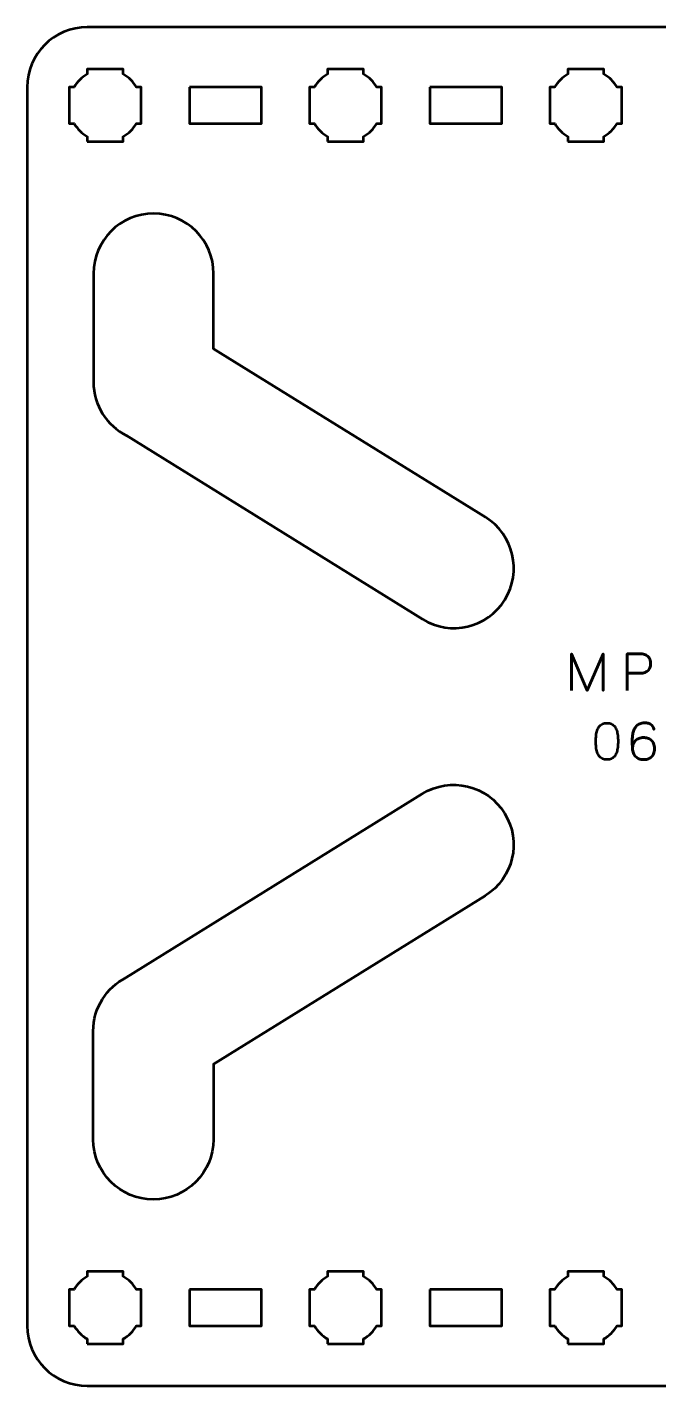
# Model space of a CAD drawing. Header units: centimetres. Extents: x -22.2 to 1.2, y -20.5 to -9.2.
# Drawn here: x -10.15 to -4.89, y -20.5 to -9.2 of the extents above; entities that cross this region are included whole.
import ezdxf

# ---------------------------------------------------------------- set-up
doc = ezdxf.new("R2010")
doc.units = ezdxf.units.CM
doc.header["$MEASUREMENT"] = 0
doc.layers.add('Layer 1', color=7, linetype='Continuous')

msp = doc.modelspace()

# ---------------------------------------------------------------- linework, layer by layer
at = {"layer": 'Layer 1', "lineweight": 53}
for points, knots in [([(-9.64992, -9.19998), (-9.64992, -9.19998), (0.65006, -9.19998), (0.65006, -9.19998), (0.65006, -9.19998), (0.92706, -9.19998), (1.15002, -9.42308), (1.15002, -9.70008), (1.15002, -9.70008), (1.15002, -9.70008), (1.15002, -20.00006), (1.15002, -20.00006), (1.15002, -20.00006), (1.15002, -20.27706), (0.92706, -20.50002), (0.65006, -20.50002), (0.65006, -20.50002), (0.65006, -20.50002), (-9.64992, -20.50002), (-9.64992, -20.50002), (-9.64992, -20.50002), (-9.92692, -20.50002), (-10.15002, -20.27706), (-10.15002, -20.00006), (-10.15002, -20.00006), (-10.15002, -20.00006), (-10.15002, -9.70008), (-10.15002, -9.70008), (-10.15002, -9.70008), (-10.15002, -9.42308), (-9.92692, -9.19998), (-9.64992, -9.19998)], [0, 0, 0, 0, 0.125, 0.125, 0.125, 0.125, 0.25, 0.25, 0.25, 0.25, 0.375, 0.375, 0.375, 0.375, 0.5, 0.5, 0.5, 0.5, 0.625, 0.625, 0.625, 0.625, 0.75, 0.75, 0.75, 0.75, 0.875, 0.875, 0.875, 0.875, 1, 1, 1, 1]), ([(-9.64997, -10.15008), (-9.64997, -10.15008), (-9.64997, -10.10989), (-9.64997, -10.10989), (-9.64997, -10.10989), (-9.69551, -10.08356), (-9.73347, -10.04561), (-9.75982, -10.00008), (-9.75982, -10.00008), (-9.75982, -10.00008), (-9.79997, -10.00008), (-9.79997, -10.00008), (-9.79997, -10.00008), (-9.79997, -10.00008), (-9.79997, -9.85261), (-9.79997, -9.85261), (-9.79997, -9.85261), (-9.79997, -9.85261), (-9.79999, -9.85001), (-9.79999, -9.85001), (-9.79999, -9.85001), (-9.79999, -9.85001), (-9.79997, -9.84742), (-9.79997, -9.84742), (-9.79997, -9.84742), (-9.79997, -9.84742), (-9.79997, -9.70008), (-9.79997, -9.70008), (-9.79997, -9.70008), (-9.79997, -9.70008), (-9.75987, -9.70008), (-9.75987, -9.70008), (-9.75987, -9.70008), (-9.73352, -9.65451), (-9.69554, -9.61651), (-9.64997, -9.59015), (-9.64997, -9.59015), (-9.64997, -9.59015), (-9.64997, -9.55008), (-9.64997, -9.55008), (-9.64997, -9.55008), (-9.64997, -9.55008), (-9.50541, -9.55008), (-9.50541, -9.55008), (-9.50541, -9.55008), (-9.50541, -9.55008), (-9.49999, -9.55001), (-9.49999, -9.55001), (-9.49999, -9.55001), (-9.49999, -9.55001), (-9.49457, -9.55008), (-9.49457, -9.55008), (-9.49457, -9.55008), (-9.49457, -9.55008), (-9.34997, -9.55008), (-9.34997, -9.55008), (-9.34997, -9.55008), (-9.34997, -9.55008), (-9.34997, -9.59015), (-9.34997, -9.59015), (-9.34997, -9.59015), (-9.3044, -9.6165), (-9.26643, -9.65451), (-9.24008, -9.70008), (-9.24008, -9.70008), (-9.24008, -9.70008), (-9.19997, -9.70008), (-9.19997, -9.70008), (-9.19997, -9.70008), (-9.19997, -9.70008), (-9.19997, -10.00008), (-9.19997, -10.00008), (-9.19997, -10.00008), (-9.19997, -10.00008), (-9.24014, -10.00008), (-9.24014, -10.00008), (-9.24014, -10.00008), (-9.26648, -10.04561), (-9.30444, -10.08356), (-9.34997, -10.10989), (-9.34997, -10.10989), (-9.34997, -10.10989), (-9.34997, -10.15008), (-9.34997, -10.15008), (-9.34997, -10.15008), (-9.34997, -10.15008), (-9.64997, -10.15008), (-9.64997, -10.15008)], [0, 0, 0, 0, 0.04545455, 0.04545455, 0.04545455, 0.04545455, 0.09090909, 0.09090909, 0.09090909, 0.09090909, 0.13636364, 0.13636364, 0.13636364, 0.13636364, 0.18181818, 0.18181818, 0.18181818, 0.18181818, 0.22727273, 0.22727273, 0.22727273, 0.22727273, 0.27272727, 0.27272727, 0.27272727, 0.27272727, 0.31818182, 0.31818182, 0.31818182, 0.31818182, 0.36363636, 0.36363636, 0.36363636, 0.36363636, 0.40909091, 0.40909091, 0.40909091, 0.40909091, 0.45454545, 0.45454545, 0.45454545, 0.45454545, 0.5, 0.5, 0.5, 0.5, 0.54545455, 0.54545455, 0.54545455, 0.54545455, 0.59090909, 0.59090909, 0.59090909, 0.59090909, 0.63636364, 0.63636364, 0.63636364, 0.63636364, 0.68181818, 0.68181818, 0.68181818, 0.68181818, 0.72727273, 0.72727273, 0.72727273, 0.72727273, 0.77272727, 0.77272727, 0.77272727, 0.77272727, 0.81818182, 0.81818182, 0.81818182, 0.81818182, 0.86363636, 0.86363636, 0.86363636, 0.86363636, 0.90909091, 0.90909091, 0.90909091, 0.90909091, 0.95454545, 0.95454545, 0.95454545, 0.95454545, 1, 1, 1, 1]), ([(-7.64997, -10.15008), (-7.64997, -10.15008), (-7.64997, -10.10989), (-7.64997, -10.10989), (-7.64997, -10.10989), (-7.69551, -10.08356), (-7.73347, -10.04561), (-7.75982, -10.00008), (-7.75982, -10.00008), (-7.75982, -10.00008), (-7.79997, -10.00008), (-7.79997, -10.00008), (-7.79997, -10.00008), (-7.79997, -10.00008), (-7.79997, -9.85261), (-7.79997, -9.85261), (-7.79997, -9.85261), (-7.79997, -9.85261), (-7.79999, -9.85001), (-7.79999, -9.85001), (-7.79999, -9.85001), (-7.79999, -9.85001), (-7.79997, -9.84742), (-7.79997, -9.84742), (-7.79997, -9.84742), (-7.79997, -9.84742), (-7.79997, -9.70008), (-7.79997, -9.70008), (-7.79997, -9.70008), (-7.79997, -9.70008), (-7.75987, -9.70008), (-7.75987, -9.70008), (-7.75987, -9.70008), (-7.73352, -9.65451), (-7.69554, -9.61651), (-7.64997, -9.59015), (-7.64997, -9.59015), (-7.64997, -9.59015), (-7.64997, -9.55008), (-7.64997, -9.55008), (-7.64997, -9.55008), (-7.64997, -9.55008), (-7.50541, -9.55008), (-7.50541, -9.55008), (-7.50541, -9.55008), (-7.50541, -9.55008), (-7.49999, -9.55001), (-7.49999, -9.55001), (-7.49999, -9.55001), (-7.49999, -9.55001), (-7.49457, -9.55008), (-7.49457, -9.55008), (-7.49457, -9.55008), (-7.49457, -9.55008), (-7.34997, -9.55008), (-7.34997, -9.55008), (-7.34997, -9.55008), (-7.34997, -9.55008), (-7.34997, -9.59015), (-7.34997, -9.59015), (-7.34997, -9.59015), (-7.3044, -9.6165), (-7.26643, -9.65451), (-7.24008, -9.70008), (-7.24008, -9.70008), (-7.24008, -9.70008), (-7.19997, -9.70008), (-7.19997, -9.70008), (-7.19997, -9.70008), (-7.19997, -9.70008), (-7.19997, -10.00008), (-7.19997, -10.00008), (-7.19997, -10.00008), (-7.19997, -10.00008), (-7.24014, -10.00008), (-7.24014, -10.00008), (-7.24014, -10.00008), (-7.26648, -10.04561), (-7.30444, -10.08356), (-7.34997, -10.10989), (-7.34997, -10.10989), (-7.34997, -10.10989), (-7.34997, -10.15008), (-7.34997, -10.15008), (-7.34997, -10.15008), (-7.34997, -10.15008), (-7.64997, -10.15008), (-7.64997, -10.15008)], [0, 0, 0, 0, 0.04545455, 0.04545455, 0.04545455, 0.04545455, 0.09090909, 0.09090909, 0.09090909, 0.09090909, 0.13636364, 0.13636364, 0.13636364, 0.13636364, 0.18181818, 0.18181818, 0.18181818, 0.18181818, 0.22727273, 0.22727273, 0.22727273, 0.22727273, 0.27272727, 0.27272727, 0.27272727, 0.27272727, 0.31818182, 0.31818182, 0.31818182, 0.31818182, 0.36363636, 0.36363636, 0.36363636, 0.36363636, 0.40909091, 0.40909091, 0.40909091, 0.40909091, 0.45454545, 0.45454545, 0.45454545, 0.45454545, 0.5, 0.5, 0.5, 0.5, 0.54545455, 0.54545455, 0.54545455, 0.54545455, 0.59090909, 0.59090909, 0.59090909, 0.59090909, 0.63636364, 0.63636364, 0.63636364, 0.63636364, 0.68181818, 0.68181818, 0.68181818, 0.68181818, 0.72727273, 0.72727273, 0.72727273, 0.72727273, 0.77272727, 0.77272727, 0.77272727, 0.77272727, 0.81818182, 0.81818182, 0.81818182, 0.81818182, 0.86363636, 0.86363636, 0.86363636, 0.86363636, 0.90909091, 0.90909091, 0.90909091, 0.90909091, 0.95454545, 0.95454545, 0.95454545, 0.95454545, 1, 1, 1, 1]), ([(-5.64997, -10.15008), (-5.64997, -10.15008), (-5.64997, -10.10989), (-5.64997, -10.10989), (-5.64997, -10.10989), (-5.69551, -10.08356), (-5.73347, -10.04561), (-5.75982, -10.00008), (-5.75982, -10.00008), (-5.75982, -10.00008), (-5.79997, -10.00008), (-5.79997, -10.00008), (-5.79997, -10.00008), (-5.79997, -10.00008), (-5.79997, -9.85261), (-5.79997, -9.85261), (-5.79997, -9.85261), (-5.79997, -9.85261), (-5.79999, -9.85001), (-5.79999, -9.85001), (-5.79999, -9.85001), (-5.79999, -9.85001), (-5.79997, -9.84742), (-5.79997, -9.84742), (-5.79997, -9.84742), (-5.79997, -9.84742), (-5.79997, -9.70008), (-5.79997, -9.70008), (-5.79997, -9.70008), (-5.79997, -9.70008), (-5.75987, -9.70008), (-5.75987, -9.70008), (-5.75987, -9.70008), (-5.73352, -9.65451), (-5.69554, -9.61651), (-5.64997, -9.59015), (-5.64997, -9.59015), (-5.64997, -9.59015), (-5.64997, -9.55008), (-5.64997, -9.55008), (-5.64997, -9.55008), (-5.64997, -9.55008), (-5.50541, -9.55008), (-5.50541, -9.55008), (-5.50541, -9.55008), (-5.50541, -9.55008), (-5.49999, -9.55001), (-5.49999, -9.55001), (-5.49999, -9.55001), (-5.49999, -9.55001), (-5.49457, -9.55008), (-5.49457, -9.55008), (-5.49457, -9.55008), (-5.49457, -9.55008), (-5.34997, -9.55008), (-5.34997, -9.55008), (-5.34997, -9.55008), (-5.34997, -9.55008), (-5.34997, -9.59015), (-5.34997, -9.59015), (-5.34997, -9.59015), (-5.3044, -9.6165), (-5.26643, -9.65451), (-5.24008, -9.70008), (-5.24008, -9.70008), (-5.24008, -9.70008), (-5.19997, -9.70008), (-5.19997, -9.70008), (-5.19997, -9.70008), (-5.19997, -9.70008), (-5.19997, -10.00008), (-5.19997, -10.00008), (-5.19997, -10.00008), (-5.19997, -10.00008), (-5.24014, -10.00008), (-5.24014, -10.00008), (-5.24014, -10.00008), (-5.26648, -10.04561), (-5.30444, -10.08356), (-5.34997, -10.10989), (-5.34997, -10.10989), (-5.34997, -10.10989), (-5.34997, -10.15008), (-5.34997, -10.15008), (-5.34997, -10.15008), (-5.34997, -10.15008), (-5.64997, -10.15008), (-5.64997, -10.15008)], [0, 0, 0, 0, 0.04545455, 0.04545455, 0.04545455, 0.04545455, 0.09090909, 0.09090909, 0.09090909, 0.09090909, 0.13636364, 0.13636364, 0.13636364, 0.13636364, 0.18181818, 0.18181818, 0.18181818, 0.18181818, 0.22727273, 0.22727273, 0.22727273, 0.22727273, 0.27272727, 0.27272727, 0.27272727, 0.27272727, 0.31818182, 0.31818182, 0.31818182, 0.31818182, 0.36363636, 0.36363636, 0.36363636, 0.36363636, 0.40909091, 0.40909091, 0.40909091, 0.40909091, 0.45454545, 0.45454545, 0.45454545, 0.45454545, 0.5, 0.5, 0.5, 0.5, 0.54545455, 0.54545455, 0.54545455, 0.54545455, 0.59090909, 0.59090909, 0.59090909, 0.59090909, 0.63636364, 0.63636364, 0.63636364, 0.63636364, 0.68181818, 0.68181818, 0.68181818, 0.68181818, 0.72727273, 0.72727273, 0.72727273, 0.72727273, 0.77272727, 0.77272727, 0.77272727, 0.77272727, 0.81818182, 0.81818182, 0.81818182, 0.81818182, 0.86363636, 0.86363636, 0.86363636, 0.86363636, 0.90909091, 0.90909091, 0.90909091, 0.90909091, 0.95454545, 0.95454545, 0.95454545, 0.95454545, 1, 1, 1, 1]), ([(-8.79997, -9.70008), (-8.79997, -9.70008), (-8.19997, -9.70008), (-8.19997, -9.70008), (-8.19997, -9.70008), (-8.19997, -9.70008), (-8.19997, -10.00008), (-8.19997, -10.00008), (-8.19997, -10.00008), (-8.19997, -10.00008), (-8.79997, -10.00008), (-8.79997, -10.00008), (-8.79997, -10.00008), (-8.79997, -10.00008), (-8.79997, -9.70008), (-8.79997, -9.70008)], [0, 0, 0, 0, 0.25, 0.25, 0.25, 0.25, 0.5, 0.5, 0.5, 0.5, 0.75, 0.75, 0.75, 0.75, 1, 1, 1, 1]), ([(-6.80001, -9.70008), (-6.80001, -9.70008), (-6.2, -9.70008), (-6.2, -9.70008), (-6.2, -9.70008), (-6.2, -9.70008), (-6.2, -10.00008), (-6.2, -10.00008), (-6.2, -10.00008), (-6.2, -10.00008), (-6.80001, -10.00008), (-6.80001, -10.00008), (-6.80001, -10.00008), (-6.80001, -10.00008), (-6.80001, -9.70008), (-6.80001, -9.70008)], [0, 0, 0, 0, 0.25, 0.25, 0.25, 0.25, 0.5, 0.5, 0.5, 0.5, 0.75, 0.75, 0.75, 0.75, 1, 1, 1, 1]), ([(-6.33646, -13.27617), (-6.10239, -13.42071), (-6.02981, -13.72765), (-6.17435, -13.96172), (-6.17435, -13.96172), (-6.31889, -14.19579), (-6.62583, -14.26837), (-6.8599, -14.12383), (-6.8599, -14.12383), (-6.8599, -14.12383), (-9.32328, -12.59653), (-9.32328, -12.59653), (-9.32328, -12.59653), (-9.48633, -12.51415), (-9.59818, -12.34512), (-9.59818, -12.15), (-9.59818, -12.15), (-9.59818, -12.15), (-9.59818, -11.25), (-9.59818, -11.25), (-9.59818, -11.25), (-9.59818, -10.97391), (-9.37427, -10.75), (-9.09818, -10.75), (-9.09818, -10.75), (-8.82209, -10.75), (-8.59818, -10.97391), (-8.59818, -11.25), (-8.59818, -11.25), (-8.59818, -11.25), (-8.59818, -11.8739), (-8.59818, -11.8739), (-8.59818, -11.8739), (-8.59818, -11.8739), (-6.33646, -13.27617), (-6.33646, -13.27617)], [0, 0, 0, 0, 0.11111111, 0.11111111, 0.11111111, 0.11111111, 0.22222222, 0.22222222, 0.22222222, 0.22222222, 0.33333333, 0.33333333, 0.33333333, 0.33333333, 0.44444444, 0.44444444, 0.44444444, 0.44444444, 0.55555556, 0.55555556, 0.55555556, 0.55555556, 0.66666667, 0.66666667, 0.66666667, 0.66666667, 0.77777778, 0.77777778, 0.77777778, 0.77777778, 0.88888889, 0.88888889, 0.88888889, 0.88888889, 1, 1, 1, 1]), ([(-6.33828, -16.42383), (-6.10421, -16.27929), (-6.03163, -15.97235), (-6.17617, -15.73828), (-6.17617, -15.73828), (-6.32071, -15.50421), (-6.62765, -15.43163), (-6.86172, -15.57617), (-6.86172, -15.57617), (-6.86172, -15.57617), (-9.3251, -17.10347), (-9.3251, -17.10347), (-9.3251, -17.10347), (-9.48815, -17.18585), (-9.6, -17.35488), (-9.6, -17.55), (-9.6, -17.55), (-9.6, -17.55), (-9.6, -18.45), (-9.6, -18.45), (-9.6, -18.45), (-9.6, -18.72609), (-9.37609, -18.95), (-9.1, -18.95), (-9.1, -18.95), (-8.82391, -18.95), (-8.6, -18.72609), (-8.6, -18.45), (-8.6, -18.45), (-8.6, -18.45), (-8.6, -17.8261), (-8.6, -17.8261), (-8.6, -17.8261), (-8.6, -17.8261), (-6.33828, -16.42383), (-6.33828, -16.42383)], [0, 0, 0, 0, 0.11111111, 0.11111111, 0.11111111, 0.11111111, 0.22222222, 0.22222222, 0.22222222, 0.22222222, 0.33333333, 0.33333333, 0.33333333, 0.33333333, 0.44444444, 0.44444444, 0.44444444, 0.44444444, 0.55555556, 0.55555556, 0.55555556, 0.55555556, 0.66666667, 0.66666667, 0.66666667, 0.66666667, 0.77777778, 0.77777778, 0.77777778, 0.77777778, 0.88888889, 0.88888889, 0.88888889, 0.88888889, 1, 1, 1, 1]), ([(-9.64997, -20.15008), (-9.64997, -20.15008), (-9.64997, -20.10989), (-9.64997, -20.10989), (-9.64997, -20.10989), (-9.69551, -20.08356), (-9.73347, -20.04561), (-9.75982, -20.00008), (-9.75982, -20.00008), (-9.75982, -20.00008), (-9.79997, -20.00008), (-9.79997, -20.00008), (-9.79997, -20.00008), (-9.79997, -20.00008), (-9.79997, -19.85261), (-9.79997, -19.85261), (-9.79997, -19.85261), (-9.79997, -19.85261), (-9.79999, -19.85001), (-9.79999, -19.85001), (-9.79999, -19.85001), (-9.79999, -19.85001), (-9.79997, -19.84742), (-9.79997, -19.84742), (-9.79997, -19.84742), (-9.79997, -19.84742), (-9.79997, -19.70008), (-9.79997, -19.70008), (-9.79997, -19.70008), (-9.79997, -19.70008), (-9.75987, -19.70008), (-9.75987, -19.70008), (-9.75987, -19.70008), (-9.73352, -19.65451), (-9.69554, -19.61651), (-9.64997, -19.59015), (-9.64997, -19.59015), (-9.64997, -19.59015), (-9.64997, -19.55008), (-9.64997, -19.55008), (-9.64997, -19.55008), (-9.64997, -19.55008), (-9.50541, -19.55008), (-9.50541, -19.55008), (-9.50541, -19.55008), (-9.50541, -19.55008), (-9.49999, -19.55001), (-9.49999, -19.55001), (-9.49999, -19.55001), (-9.49999, -19.55001), (-9.49457, -19.55008), (-9.49457, -19.55008), (-9.49457, -19.55008), (-9.49457, -19.55008), (-9.34997, -19.55008), (-9.34997, -19.55008), (-9.34997, -19.55008), (-9.34997, -19.55008), (-9.34997, -19.59015), (-9.34997, -19.59015), (-9.34997, -19.59015), (-9.3044, -19.6165), (-9.26643, -19.65451), (-9.24008, -19.70008), (-9.24008, -19.70008), (-9.24008, -19.70008), (-9.19997, -19.70008), (-9.19997, -19.70008), (-9.19997, -19.70008), (-9.19997, -19.70008), (-9.19997, -20.00008), (-9.19997, -20.00008), (-9.19997, -20.00008), (-9.19997, -20.00008), (-9.24014, -20.00008), (-9.24014, -20.00008), (-9.24014, -20.00008), (-9.26648, -20.04561), (-9.30444, -20.08356), (-9.34997, -20.10989), (-9.34997, -20.10989), (-9.34997, -20.10989), (-9.34997, -20.15008), (-9.34997, -20.15008), (-9.34997, -20.15008), (-9.34997, -20.15008), (-9.64997, -20.15008), (-9.64997, -20.15008)], [0, 0, 0, 0, 0.04545455, 0.04545455, 0.04545455, 0.04545455, 0.09090909, 0.09090909, 0.09090909, 0.09090909, 0.13636364, 0.13636364, 0.13636364, 0.13636364, 0.18181818, 0.18181818, 0.18181818, 0.18181818, 0.22727273, 0.22727273, 0.22727273, 0.22727273, 0.27272727, 0.27272727, 0.27272727, 0.27272727, 0.31818182, 0.31818182, 0.31818182, 0.31818182, 0.36363636, 0.36363636, 0.36363636, 0.36363636, 0.40909091, 0.40909091, 0.40909091, 0.40909091, 0.45454545, 0.45454545, 0.45454545, 0.45454545, 0.5, 0.5, 0.5, 0.5, 0.54545455, 0.54545455, 0.54545455, 0.54545455, 0.59090909, 0.59090909, 0.59090909, 0.59090909, 0.63636364, 0.63636364, 0.63636364, 0.63636364, 0.68181818, 0.68181818, 0.68181818, 0.68181818, 0.72727273, 0.72727273, 0.72727273, 0.72727273, 0.77272727, 0.77272727, 0.77272727, 0.77272727, 0.81818182, 0.81818182, 0.81818182, 0.81818182, 0.86363636, 0.86363636, 0.86363636, 0.86363636, 0.90909091, 0.90909091, 0.90909091, 0.90909091, 0.95454545, 0.95454545, 0.95454545, 0.95454545, 1, 1, 1, 1]), ([(-7.64997, -20.15008), (-7.64997, -20.15008), (-7.64997, -20.10989), (-7.64997, -20.10989), (-7.64997, -20.10989), (-7.69551, -20.08356), (-7.73347, -20.04561), (-7.75982, -20.00008), (-7.75982, -20.00008), (-7.75982, -20.00008), (-7.79997, -20.00008), (-7.79997, -20.00008), (-7.79997, -20.00008), (-7.79997, -20.00008), (-7.79997, -19.85261), (-7.79997, -19.85261), (-7.79997, -19.85261), (-7.79997, -19.85261), (-7.79999, -19.85001), (-7.79999, -19.85001), (-7.79999, -19.85001), (-7.79999, -19.85001), (-7.79997, -19.84742), (-7.79997, -19.84742), (-7.79997, -19.84742), (-7.79997, -19.84742), (-7.79997, -19.70008), (-7.79997, -19.70008), (-7.79997, -19.70008), (-7.79997, -19.70008), (-7.75987, -19.70008), (-7.75987, -19.70008), (-7.75987, -19.70008), (-7.73352, -19.65451), (-7.69554, -19.61651), (-7.64997, -19.59015), (-7.64997, -19.59015), (-7.64997, -19.59015), (-7.64997, -19.55008), (-7.64997, -19.55008), (-7.64997, -19.55008), (-7.64997, -19.55008), (-7.50541, -19.55008), (-7.50541, -19.55008), (-7.50541, -19.55008), (-7.50541, -19.55008), (-7.49999, -19.55001), (-7.49999, -19.55001), (-7.49999, -19.55001), (-7.49999, -19.55001), (-7.49457, -19.55008), (-7.49457, -19.55008), (-7.49457, -19.55008), (-7.49457, -19.55008), (-7.34997, -19.55008), (-7.34997, -19.55008), (-7.34997, -19.55008), (-7.34997, -19.55008), (-7.34997, -19.59015), (-7.34997, -19.59015), (-7.34997, -19.59015), (-7.3044, -19.6165), (-7.26643, -19.65451), (-7.24008, -19.70008), (-7.24008, -19.70008), (-7.24008, -19.70008), (-7.19997, -19.70008), (-7.19997, -19.70008), (-7.19997, -19.70008), (-7.19997, -19.70008), (-7.19997, -20.00008), (-7.19997, -20.00008), (-7.19997, -20.00008), (-7.19997, -20.00008), (-7.24014, -20.00008), (-7.24014, -20.00008), (-7.24014, -20.00008), (-7.26648, -20.04561), (-7.30444, -20.08356), (-7.34997, -20.10989), (-7.34997, -20.10989), (-7.34997, -20.10989), (-7.34997, -20.15008), (-7.34997, -20.15008), (-7.34997, -20.15008), (-7.34997, -20.15008), (-7.64997, -20.15008), (-7.64997, -20.15008)], [0, 0, 0, 0, 0.04545455, 0.04545455, 0.04545455, 0.04545455, 0.09090909, 0.09090909, 0.09090909, 0.09090909, 0.13636364, 0.13636364, 0.13636364, 0.13636364, 0.18181818, 0.18181818, 0.18181818, 0.18181818, 0.22727273, 0.22727273, 0.22727273, 0.22727273, 0.27272727, 0.27272727, 0.27272727, 0.27272727, 0.31818182, 0.31818182, 0.31818182, 0.31818182, 0.36363636, 0.36363636, 0.36363636, 0.36363636, 0.40909091, 0.40909091, 0.40909091, 0.40909091, 0.45454545, 0.45454545, 0.45454545, 0.45454545, 0.5, 0.5, 0.5, 0.5, 0.54545455, 0.54545455, 0.54545455, 0.54545455, 0.59090909, 0.59090909, 0.59090909, 0.59090909, 0.63636364, 0.63636364, 0.63636364, 0.63636364, 0.68181818, 0.68181818, 0.68181818, 0.68181818, 0.72727273, 0.72727273, 0.72727273, 0.72727273, 0.77272727, 0.77272727, 0.77272727, 0.77272727, 0.81818182, 0.81818182, 0.81818182, 0.81818182, 0.86363636, 0.86363636, 0.86363636, 0.86363636, 0.90909091, 0.90909091, 0.90909091, 0.90909091, 0.95454545, 0.95454545, 0.95454545, 0.95454545, 1, 1, 1, 1]), ([(-5.64997, -20.15008), (-5.64997, -20.15008), (-5.64997, -20.10989), (-5.64997, -20.10989), (-5.64997, -20.10989), (-5.69551, -20.08356), (-5.73347, -20.04561), (-5.75982, -20.00008), (-5.75982, -20.00008), (-5.75982, -20.00008), (-5.79997, -20.00008), (-5.79997, -20.00008), (-5.79997, -20.00008), (-5.79997, -20.00008), (-5.79997, -19.85261), (-5.79997, -19.85261), (-5.79997, -19.85261), (-5.79997, -19.85261), (-5.79999, -19.85001), (-5.79999, -19.85001), (-5.79999, -19.85001), (-5.79999, -19.85001), (-5.79997, -19.84742), (-5.79997, -19.84742), (-5.79997, -19.84742), (-5.79997, -19.84742), (-5.79997, -19.70008), (-5.79997, -19.70008), (-5.79997, -19.70008), (-5.79997, -19.70008), (-5.75987, -19.70008), (-5.75987, -19.70008), (-5.75987, -19.70008), (-5.73352, -19.65451), (-5.69554, -19.61651), (-5.64997, -19.59015), (-5.64997, -19.59015), (-5.64997, -19.59015), (-5.64997, -19.55008), (-5.64997, -19.55008), (-5.64997, -19.55008), (-5.64997, -19.55008), (-5.50541, -19.55008), (-5.50541, -19.55008), (-5.50541, -19.55008), (-5.50541, -19.55008), (-5.49999, -19.55001), (-5.49999, -19.55001), (-5.49999, -19.55001), (-5.49999, -19.55001), (-5.49457, -19.55008), (-5.49457, -19.55008), (-5.49457, -19.55008), (-5.49457, -19.55008), (-5.34997, -19.55008), (-5.34997, -19.55008), (-5.34997, -19.55008), (-5.34997, -19.55008), (-5.34997, -19.59015), (-5.34997, -19.59015), (-5.34997, -19.59015), (-5.3044, -19.6165), (-5.26643, -19.65451), (-5.24008, -19.70008), (-5.24008, -19.70008), (-5.24008, -19.70008), (-5.19997, -19.70008), (-5.19997, -19.70008), (-5.19997, -19.70008), (-5.19997, -19.70008), (-5.19997, -20.00008), (-5.19997, -20.00008), (-5.19997, -20.00008), (-5.19997, -20.00008), (-5.24014, -20.00008), (-5.24014, -20.00008), (-5.24014, -20.00008), (-5.26648, -20.04561), (-5.30444, -20.08356), (-5.34997, -20.10989), (-5.34997, -20.10989), (-5.34997, -20.10989), (-5.34997, -20.15008), (-5.34997, -20.15008), (-5.34997, -20.15008), (-5.34997, -20.15008), (-5.64997, -20.15008), (-5.64997, -20.15008)], [0, 0, 0, 0, 0.04545455, 0.04545455, 0.04545455, 0.04545455, 0.09090909, 0.09090909, 0.09090909, 0.09090909, 0.13636364, 0.13636364, 0.13636364, 0.13636364, 0.18181818, 0.18181818, 0.18181818, 0.18181818, 0.22727273, 0.22727273, 0.22727273, 0.22727273, 0.27272727, 0.27272727, 0.27272727, 0.27272727, 0.31818182, 0.31818182, 0.31818182, 0.31818182, 0.36363636, 0.36363636, 0.36363636, 0.36363636, 0.40909091, 0.40909091, 0.40909091, 0.40909091, 0.45454545, 0.45454545, 0.45454545, 0.45454545, 0.5, 0.5, 0.5, 0.5, 0.54545455, 0.54545455, 0.54545455, 0.54545455, 0.59090909, 0.59090909, 0.59090909, 0.59090909, 0.63636364, 0.63636364, 0.63636364, 0.63636364, 0.68181818, 0.68181818, 0.68181818, 0.68181818, 0.72727273, 0.72727273, 0.72727273, 0.72727273, 0.77272727, 0.77272727, 0.77272727, 0.77272727, 0.81818182, 0.81818182, 0.81818182, 0.81818182, 0.86363636, 0.86363636, 0.86363636, 0.86363636, 0.90909091, 0.90909091, 0.90909091, 0.90909091, 0.95454545, 0.95454545, 0.95454545, 0.95454545, 1, 1, 1, 1]), ([(-8.79997, -19.70009), (-8.79997, -19.70009), (-8.19997, -19.70009), (-8.19997, -19.70009), (-8.19997, -19.70009), (-8.19997, -19.70009), (-8.19997, -20.0001), (-8.19997, -20.0001), (-8.19997, -20.0001), (-8.19997, -20.0001), (-8.79997, -20.0001), (-8.79997, -20.0001), (-8.79997, -20.0001), (-8.79997, -20.0001), (-8.79997, -19.70009), (-8.79997, -19.70009)], [0, 0, 0, 0, 0.25, 0.25, 0.25, 0.25, 0.5, 0.5, 0.5, 0.5, 0.75, 0.75, 0.75, 0.75, 1, 1, 1, 1]), ([(-6.80001, -19.70009), (-6.80001, -19.70009), (-6.2, -19.70009), (-6.2, -19.70009), (-6.2, -19.70009), (-6.2, -19.70009), (-6.2, -20.0001), (-6.2, -20.0001), (-6.2, -20.0001), (-6.2, -20.0001), (-6.80001, -20.0001), (-6.80001, -20.0001), (-6.80001, -20.0001), (-6.80001, -20.0001), (-6.80001, -19.70009), (-6.80001, -19.70009)], [0, 0, 0, 0, 0.25, 0.25, 0.25, 0.25, 0.5, 0.5, 0.5, 0.5, 0.75, 0.75, 0.75, 0.75, 1, 1, 1, 1])]:
    msp.add_open_spline(points, degree=3, knots=knots, dxfattribs=at)
at = {"layer": 'Layer 1', "color": 5, "lineweight": 53}
for points, knots in [([(-5.6195, -14.71686), (-5.6195, -14.71686), (-5.6195, -14.41164), (-5.6195, -14.41164), (-5.6195, -14.41164), (-5.6195, -14.41164), (-5.48827, -14.71686), (-5.48827, -14.71686), (-5.48827, -14.71686), (-5.48827, -14.71686), (-5.35661, -14.41164), (-5.35661, -14.41164), (-5.35661, -14.41164), (-5.35661, -14.41164), (-5.35661, -14.71686), (-5.35661, -14.71686), (-5.35661, -14.71686), (-5.35661, -14.71686), (-5.35661, -14.41164), (-5.35661, -14.41164), (-5.35661, -14.41164), (-5.35661, -14.41164), (-5.48827, -14.71686), (-5.48827, -14.71686), (-5.48827, -14.71686), (-5.48827, -14.71686), (-5.6195, -14.41164), (-5.6195, -14.41164), (-5.6195, -14.41164), (-5.6195, -14.41164), (-5.6195, -14.71686), (-5.6195, -14.71686)], [0, 0, 0, 0, 0.125, 0.125, 0.125, 0.125, 0.25, 0.25, 0.25, 0.25, 0.375, 0.375, 0.375, 0.375, 0.5, 0.5, 0.5, 0.5, 0.625, 0.625, 0.625, 0.625, 0.75, 0.75, 0.75, 0.75, 0.875, 0.875, 0.875, 0.875, 1, 1, 1, 1]), ([(-5.1568, -14.71686), (-5.1568, -14.71686), (-5.1568, -14.41164), (-5.1568, -14.41164), (-5.1568, -14.41164), (-5.1568, -14.41164), (-5.05943, -14.41164), (-5.05943, -14.41164), (-5.05943, -14.41164), (-5.03996, -14.41171), (-5.02395, -14.4139), (-5.01132, -14.41813), (-5.01132, -14.41813), (-4.99876, -14.42229), (-4.98888, -14.42808), (-4.98175, -14.43542), (-4.98175, -14.43542), (-4.97463, -14.44268), (-4.96955, -14.45101), (-4.96644, -14.46039), (-4.96644, -14.46039), (-4.96341, -14.46978), (-4.96165, -14.47958), (-4.96122, -14.48996), (-4.96122, -14.48996), (-4.96073, -14.50033), (-4.96193, -14.51049), (-4.96475, -14.52036), (-4.96475, -14.52036), (-4.96764, -14.53024), (-4.97251, -14.5392), (-4.9795, -14.54725), (-4.9795, -14.54725), (-4.98641, -14.55529), (-4.99579, -14.56171), (-5.00758, -14.56644), (-5.00758, -14.56644), (-5.01936, -14.57123), (-5.03396, -14.57363), (-5.05139, -14.57377), (-5.05139, -14.57377), (-5.05139, -14.57377), (-5.1568, -14.57377), (-5.1568, -14.57377), (-5.1568, -14.57377), (-5.1568, -14.57377), (-5.05139, -14.57377), (-5.05139, -14.57377), (-5.05139, -14.57377), (-5.03432, -14.57363), (-5.01985, -14.57123), (-5.00814, -14.56644), (-5.00814, -14.56644), (-4.99636, -14.56171), (-4.98697, -14.55529), (-4.97992, -14.54725), (-4.97992, -14.54725), (-4.97293, -14.5392), (-4.96792, -14.53024), (-4.96496, -14.52036), (-4.96496, -14.52036), (-4.962, -14.51049), (-4.96073, -14.50033), (-4.96122, -14.48996), (-4.96122, -14.48996), (-4.96165, -14.47958), (-4.96341, -14.46978), (-4.96658, -14.46039), (-4.96658, -14.46039), (-4.96969, -14.45101), (-4.97491, -14.44268), (-4.98204, -14.43542), (-4.98204, -14.43542), (-4.98923, -14.42808), (-4.99911, -14.42229), (-5.01167, -14.41813), (-5.01167, -14.41813), (-5.0243, -14.4139), (-5.04017, -14.41171), (-5.05943, -14.41164), (-5.05943, -14.41164), (-5.05943, -14.41164), (-5.1568, -14.41164), (-5.1568, -14.41164), (-5.1568, -14.41164), (-5.1568, -14.41164), (-5.1568, -14.71686), (-5.1568, -14.71686)], [0, 0, 0, 0, 0.04545455, 0.04545455, 0.04545455, 0.04545455, 0.09090909, 0.09090909, 0.09090909, 0.09090909, 0.13636364, 0.13636364, 0.13636364, 0.13636364, 0.18181818, 0.18181818, 0.18181818, 0.18181818, 0.22727273, 0.22727273, 0.22727273, 0.22727273, 0.27272727, 0.27272727, 0.27272727, 0.27272727, 0.31818182, 0.31818182, 0.31818182, 0.31818182, 0.36363636, 0.36363636, 0.36363636, 0.36363636, 0.40909091, 0.40909091, 0.40909091, 0.40909091, 0.45454545, 0.45454545, 0.45454545, 0.45454545, 0.5, 0.5, 0.5, 0.5, 0.54545455, 0.54545455, 0.54545455, 0.54545455, 0.59090909, 0.59090909, 0.59090909, 0.59090909, 0.63636364, 0.63636364, 0.63636364, 0.63636364, 0.68181818, 0.68181818, 0.68181818, 0.68181818, 0.72727273, 0.72727273, 0.72727273, 0.72727273, 0.77272727, 0.77272727, 0.77272727, 0.77272727, 0.81818182, 0.81818182, 0.81818182, 0.81818182, 0.86363636, 0.86363636, 0.86363636, 0.86363636, 0.90909091, 0.90909091, 0.90909091, 0.90909091, 0.95454545, 0.95454545, 0.95454545, 0.95454545, 1, 1, 1, 1]), ([(-5.32485, -15.29217), (-5.31004, -15.2921), (-5.29727, -15.28949), (-5.28661, -15.28441), (-5.28661, -15.28441), (-5.27603, -15.27933), (-5.26721, -15.27206), (-5.26016, -15.26282), (-5.26016, -15.26282), (-5.25317, -15.25351), (-5.24767, -15.2425), (-5.24358, -15.2298), (-5.24358, -15.2298), (-5.23955, -15.2171), (-5.23666, -15.2032), (-5.23504, -15.18796), (-5.23504, -15.18796), (-5.23334, -15.17272), (-5.2325, -15.1567), (-5.23257, -15.13977), (-5.23257, -15.13977), (-5.2325, -15.12291), (-5.23334, -15.10689), (-5.23504, -15.09172), (-5.23504, -15.09172), (-5.23666, -15.07655), (-5.23955, -15.06258), (-5.24358, -15.04988), (-5.24358, -15.04988), (-5.24767, -15.03725), (-5.25317, -15.02625), (-5.26016, -15.01686), (-5.26016, -15.01686), (-5.26721, -15.00755), (-5.27603, -15.00028), (-5.28661, -14.9952), (-5.28661, -14.9952), (-5.29727, -14.99005), (-5.31004, -14.98744), (-5.32485, -14.98737), (-5.32485, -14.98737), (-5.33967, -14.98744), (-5.35244, -14.99005), (-5.3631, -14.9952), (-5.3631, -14.9952), (-5.37368, -15.00028), (-5.3825, -15.00755), (-5.38955, -15.01686), (-5.38955, -15.01686), (-5.39654, -15.02625), (-5.40204, -15.03725), (-5.40613, -15.04988), (-5.40613, -15.04988), (-5.41016, -15.06258), (-5.41305, -15.07655), (-5.41467, -15.09172), (-5.41467, -15.09172), (-5.41636, -15.10689), (-5.41721, -15.12291), (-5.41714, -15.13977), (-5.41714, -15.13977), (-5.41721, -15.1567), (-5.41636, -15.17272), (-5.41467, -15.18796), (-5.41467, -15.18796), (-5.41305, -15.2032), (-5.41016, -15.2171), (-5.40613, -15.2298), (-5.40613, -15.2298), (-5.40204, -15.2425), (-5.39654, -15.25351), (-5.38955, -15.26282), (-5.38955, -15.26282), (-5.3825, -15.27206), (-5.37368, -15.27933), (-5.3631, -15.28441), (-5.3631, -15.28441), (-5.35244, -15.28949), (-5.33967, -15.2921), (-5.32485, -15.29217)], [0, 0, 0, 0, 0.05, 0.05, 0.05, 0.05, 0.1, 0.1, 0.1, 0.1, 0.15, 0.15, 0.15, 0.15, 0.2, 0.2, 0.2, 0.2, 0.25, 0.25, 0.25, 0.25, 0.3, 0.3, 0.3, 0.3, 0.35, 0.35, 0.35, 0.35, 0.4, 0.4, 0.4, 0.4, 0.45, 0.45, 0.45, 0.45, 0.5, 0.5, 0.5, 0.5, 0.55, 0.55, 0.55, 0.55, 0.6, 0.6, 0.6, 0.6, 0.65, 0.65, 0.65, 0.65, 0.7, 0.7, 0.7, 0.7, 0.75, 0.75, 0.75, 0.75, 0.8, 0.8, 0.8, 0.8, 0.85, 0.85, 0.85, 0.85, 0.9, 0.9, 0.9, 0.9, 0.95, 0.95, 0.95, 0.95, 1, 1, 1, 1]), ([(-5.32485, -15.29217), (-5.31004, -15.2921), (-5.29727, -15.28949), (-5.28661, -15.28441), (-5.28661, -15.28441), (-5.27603, -15.27933), (-5.26721, -15.27206), (-5.26016, -15.26282), (-5.26016, -15.26282), (-5.25317, -15.25351), (-5.24767, -15.2425), (-5.24358, -15.2298), (-5.24358, -15.2298), (-5.23955, -15.2171), (-5.23666, -15.2032), (-5.23504, -15.18796), (-5.23504, -15.18796), (-5.23334, -15.17272), (-5.2325, -15.1567), (-5.23257, -15.13977), (-5.23257, -15.13977), (-5.2325, -15.12291), (-5.23334, -15.10689), (-5.23504, -15.09172), (-5.23504, -15.09172), (-5.23666, -15.07655), (-5.23955, -15.06258), (-5.24358, -15.04988), (-5.24358, -15.04988), (-5.24767, -15.03725), (-5.25317, -15.02625), (-5.26016, -15.01686), (-5.26016, -15.01686), (-5.26721, -15.00755), (-5.27603, -15.00028), (-5.28661, -14.9952), (-5.28661, -14.9952), (-5.29727, -14.99005), (-5.31004, -14.98744), (-5.32485, -14.98737), (-5.32485, -14.98737), (-5.33967, -14.98744), (-5.35244, -14.99005), (-5.3631, -14.9952), (-5.3631, -14.9952), (-5.37368, -15.00028), (-5.3825, -15.00755), (-5.38955, -15.01686), (-5.38955, -15.01686), (-5.39654, -15.02625), (-5.40204, -15.03725), (-5.40613, -15.04988), (-5.40613, -15.04988), (-5.41016, -15.06258), (-5.41305, -15.07655), (-5.41467, -15.09172), (-5.41467, -15.09172), (-5.41636, -15.10689), (-5.41721, -15.12291), (-5.41714, -15.13977), (-5.41714, -15.13977), (-5.41721, -15.1567), (-5.41636, -15.17272), (-5.41467, -15.18796), (-5.41467, -15.18796), (-5.41305, -15.2032), (-5.41016, -15.2171), (-5.40613, -15.2298), (-5.40613, -15.2298), (-5.40204, -15.2425), (-5.39654, -15.25351), (-5.38955, -15.26282), (-5.38955, -15.26282), (-5.3825, -15.27206), (-5.37368, -15.27933), (-5.3631, -15.28441), (-5.3631, -15.28441), (-5.35244, -15.28949), (-5.33967, -15.2921), (-5.32485, -15.29217)], [0, 0, 0, 0, 0.05, 0.05, 0.05, 0.05, 0.1, 0.1, 0.1, 0.1, 0.15, 0.15, 0.15, 0.15, 0.2, 0.2, 0.2, 0.2, 0.25, 0.25, 0.25, 0.25, 0.3, 0.3, 0.3, 0.3, 0.35, 0.35, 0.35, 0.35, 0.4, 0.4, 0.4, 0.4, 0.45, 0.45, 0.45, 0.45, 0.5, 0.5, 0.5, 0.5, 0.55, 0.55, 0.55, 0.55, 0.6, 0.6, 0.6, 0.6, 0.65, 0.65, 0.65, 0.65, 0.7, 0.7, 0.7, 0.7, 0.75, 0.75, 0.75, 0.75, 0.8, 0.8, 0.8, 0.8, 0.85, 0.85, 0.85, 0.85, 0.9, 0.9, 0.9, 0.9, 0.95, 0.95, 0.95, 0.95, 1, 1, 1, 1]), ([(-5.11234, -15.20031), (-5.11227, -15.18648), (-5.11002, -15.17399), (-5.1055, -15.1627), (-5.1055, -15.1627), (-5.10106, -15.15148), (-5.09478, -15.14182), (-5.08666, -15.1337), (-5.08666, -15.1337), (-5.07862, -15.12566), (-5.06909, -15.11945), (-5.05823, -15.11508), (-5.05823, -15.11508), (-5.04736, -15.1107), (-5.03544, -15.10852), (-5.0226, -15.10844), (-5.0226, -15.10844), (-5.00969, -15.10837), (-4.99762, -15.11), (-4.9864, -15.11324), (-4.9864, -15.11324), (-4.97518, -15.11642), (-4.96538, -15.12164), (-4.95684, -15.12884), (-4.95684, -15.12884), (-4.9483, -15.13596), (-4.9416, -15.14542), (-4.9368, -15.1572), (-4.9368, -15.1572), (-4.93201, -15.16898), (-4.92954, -15.1833), (-4.92947, -15.20031), (-4.92947, -15.20031), (-4.92954, -15.21731), (-4.93201, -15.23163), (-4.9368, -15.24342), (-4.9368, -15.24342), (-4.9416, -15.2552), (-4.9483, -15.26465), (-4.95684, -15.27178), (-4.95684, -15.27178), (-4.96538, -15.27898), (-4.97518, -15.2842), (-4.9864, -15.28737), (-4.9864, -15.28737), (-4.99762, -15.29062), (-5.00969, -15.29224), (-5.0226, -15.29217), (-5.0226, -15.29217), (-5.03544, -15.2921), (-5.04722, -15.28991), (-5.05802, -15.28554), (-5.05802, -15.28554), (-5.06874, -15.28116), (-5.07805, -15.27495), (-5.08603, -15.26684), (-5.08603, -15.26684), (-5.094, -15.2588), (-5.10028, -15.24913), (-5.10479, -15.23784), (-5.10479, -15.23784), (-5.10938, -15.22662), (-5.11185, -15.21414), (-5.11234, -15.20031), (-5.11234, -15.20031), (-5.11263, -15.19332), (-5.11298, -15.185), (-5.11347, -15.17533), (-5.11347, -15.17533), (-5.11397, -15.16559), (-5.11425, -15.15501), (-5.11432, -15.14365), (-5.11432, -15.14365), (-5.11439, -15.13222), (-5.11404, -15.12044), (-5.11312, -15.10837), (-5.11312, -15.10837), (-5.11227, -15.09624), (-5.11058, -15.08431), (-5.10811, -15.07253), (-5.10811, -15.07253), (-5.10564, -15.06082), (-5.10211, -15.04974), (-5.09746, -15.03937), (-5.09746, -15.03937), (-5.0928, -15.029), (-5.0868, -15.01983), (-5.07939, -15.01185), (-5.07939, -15.01185), (-5.07192, -15.00388), (-5.06281, -14.9976), (-5.05202, -14.99302), (-5.05202, -14.99302), (-5.04122, -14.9885), (-5.02845, -14.98617), (-5.01371, -14.9861), (-5.01371, -14.9861), (-5.00087, -14.98617), (-4.99, -14.98744), (-4.98097, -14.98991), (-4.98097, -14.98991), (-4.97194, -14.99238), (-4.96453, -14.9957), (-4.9586, -14.99979), (-4.9586, -14.99979), (-4.95275, -15.00395), (-4.94809, -15.00847), (-4.94471, -15.01348), (-4.94471, -15.01348), (-4.94132, -15.01842), (-4.93878, -15.02343), (-4.93723, -15.02844), (-4.93723, -15.02844), (-4.9356, -15.03344), (-4.93455, -15.0381), (-4.93412, -15.04241), (-4.93412, -15.04241), (-4.93455, -15.0381), (-4.9356, -15.03344), (-4.93723, -15.02844), (-4.93723, -15.02844), (-4.93878, -15.02343), (-4.94132, -15.01842), (-4.94471, -15.01348), (-4.94471, -15.01348), (-4.94809, -15.00847), (-4.95275, -15.00395), (-4.9586, -14.99979), (-4.9586, -14.99979), (-4.96453, -14.9957), (-4.97194, -14.99238), (-4.98097, -14.98991), (-4.98097, -14.98991), (-4.99, -14.98744), (-5.00087, -14.98617), (-5.01371, -14.9861), (-5.01371, -14.9861), (-5.02845, -14.98617), (-5.04122, -14.9885), (-5.05202, -14.99302), (-5.05202, -14.99302), (-5.06281, -14.9976), (-5.07192, -15.00388), (-5.07939, -15.01185), (-5.07939, -15.01185), (-5.0868, -15.01983), (-5.0928, -15.029), (-5.09746, -15.03937), (-5.09746, -15.03937), (-5.10211, -15.04974), (-5.10564, -15.06082), (-5.10811, -15.07253), (-5.10811, -15.07253), (-5.11058, -15.08431), (-5.11227, -15.09624), (-5.11312, -15.10837), (-5.11312, -15.10837), (-5.11404, -15.12044), (-5.11439, -15.13222), (-5.11432, -15.14365), (-5.11432, -15.14365), (-5.11425, -15.15501), (-5.11397, -15.16559), (-5.11347, -15.17533), (-5.11347, -15.17533), (-5.11298, -15.185), (-5.11263, -15.19332), (-5.11234, -15.20031), (-5.11234, -15.20031), (-5.11185, -15.21414), (-5.10938, -15.22662), (-5.10479, -15.23784), (-5.10479, -15.23784), (-5.10028, -15.24913), (-5.094, -15.2588), (-5.08603, -15.26684), (-5.08603, -15.26684), (-5.07805, -15.27495), (-5.06874, -15.28116), (-5.05802, -15.28554), (-5.05802, -15.28554), (-5.04722, -15.28991), (-5.03544, -15.2921), (-5.0226, -15.29217), (-5.0226, -15.29217), (-5.00969, -15.29224), (-4.99762, -15.29062), (-4.9864, -15.28737), (-4.9864, -15.28737), (-4.97518, -15.2842), (-4.96538, -15.27898), (-4.95684, -15.27178), (-4.95684, -15.27178), (-4.9483, -15.26465), (-4.9416, -15.2552), (-4.9368, -15.24342), (-4.9368, -15.24342), (-4.93201, -15.23163), (-4.92954, -15.21731), (-4.92947, -15.20031), (-4.92947, -15.20031), (-4.92954, -15.1833), (-4.93201, -15.16898), (-4.9368, -15.1572), (-4.9368, -15.1572), (-4.9416, -15.14542), (-4.9483, -15.13596), (-4.95684, -15.12884), (-4.95684, -15.12884), (-4.96538, -15.12164), (-4.97518, -15.11642), (-4.9864, -15.11324), (-4.9864, -15.11324), (-4.99762, -15.11), (-5.00969, -15.10837), (-5.0226, -15.10844), (-5.0226, -15.10844), (-5.03544, -15.10852), (-5.04736, -15.1107), (-5.05823, -15.11508), (-5.05823, -15.11508), (-5.06909, -15.11945), (-5.07862, -15.12566), (-5.08666, -15.1337), (-5.08666, -15.1337), (-5.09478, -15.14182), (-5.10106, -15.15148), (-5.1055, -15.1627), (-5.1055, -15.1627), (-5.11002, -15.17399), (-5.11227, -15.18648), (-5.11234, -15.20031)], [0, 0, 0, 0, 0.01724138, 0.01724138, 0.01724138, 0.01724138, 0.03448276, 0.03448276, 0.03448276, 0.03448276, 0.05172414, 0.05172414, 0.05172414, 0.05172414, 0.06896552, 0.06896552, 0.06896552, 0.06896552, 0.0862069, 0.0862069, 0.0862069, 0.0862069, 0.10344828, 0.10344828, 0.10344828, 0.10344828, 0.12068966, 0.12068966, 0.12068966, 0.12068966, 0.13793103, 0.13793103, 0.13793103, 0.13793103, 0.15517241, 0.15517241, 0.15517241, 0.15517241, 0.17241379, 0.17241379, 0.17241379, 0.17241379, 0.18965517, 0.18965517, 0.18965517, 0.18965517, 0.20689655, 0.20689655, 0.20689655, 0.20689655, 0.22413793, 0.22413793, 0.22413793, 0.22413793, 0.24137931, 0.24137931, 0.24137931, 0.24137931, 0.25862069, 0.25862069, 0.25862069, 0.25862069, 0.27586207, 0.27586207, 0.27586207, 0.27586207, 0.29310345, 0.29310345, 0.29310345, 0.29310345, 0.31034483, 0.31034483, 0.31034483, 0.31034483, 0.32758621, 0.32758621, 0.32758621, 0.32758621, 0.34482759, 0.34482759, 0.34482759, 0.34482759, 0.36206897, 0.36206897, 0.36206897, 0.36206897, 0.37931034, 0.37931034, 0.37931034, 0.37931034, 0.39655172, 0.39655172, 0.39655172, 0.39655172, 0.4137931, 0.4137931, 0.4137931, 0.4137931, 0.43103448, 0.43103448, 0.43103448, 0.43103448, 0.44827586, 0.44827586, 0.44827586, 0.44827586, 0.46551724, 0.46551724, 0.46551724, 0.46551724, 0.48275862, 0.48275862, 0.48275862, 0.48275862, 0.5, 0.5, 0.5, 0.5, 0.51724138, 0.51724138, 0.51724138, 0.51724138, 0.53448276, 0.53448276, 0.53448276, 0.53448276, 0.55172414, 0.55172414, 0.55172414, 0.55172414, 0.56896552, 0.56896552, 0.56896552, 0.56896552, 0.5862069, 0.5862069, 0.5862069, 0.5862069, 0.60344828, 0.60344828, 0.60344828, 0.60344828, 0.62068966, 0.62068966, 0.62068966, 0.62068966, 0.63793103, 0.63793103, 0.63793103, 0.63793103, 0.65517241, 0.65517241, 0.65517241, 0.65517241, 0.67241379, 0.67241379, 0.67241379, 0.67241379, 0.68965517, 0.68965517, 0.68965517, 0.68965517, 0.70689655, 0.70689655, 0.70689655, 0.70689655, 0.72413793, 0.72413793, 0.72413793, 0.72413793, 0.74137931, 0.74137931, 0.74137931, 0.74137931, 0.75862069, 0.75862069, 0.75862069, 0.75862069, 0.77586207, 0.77586207, 0.77586207, 0.77586207, 0.79310345, 0.79310345, 0.79310345, 0.79310345, 0.81034483, 0.81034483, 0.81034483, 0.81034483, 0.82758621, 0.82758621, 0.82758621, 0.82758621, 0.84482759, 0.84482759, 0.84482759, 0.84482759, 0.86206897, 0.86206897, 0.86206897, 0.86206897, 0.87931034, 0.87931034, 0.87931034, 0.87931034, 0.89655172, 0.89655172, 0.89655172, 0.89655172, 0.9137931, 0.9137931, 0.9137931, 0.9137931, 0.93103448, 0.93103448, 0.93103448, 0.93103448, 0.94827586, 0.94827586, 0.94827586, 0.94827586, 0.96551724, 0.96551724, 0.96551724, 0.96551724, 0.98275862, 0.98275862, 0.98275862, 0.98275862, 1, 1, 1, 1])]:
    msp.add_open_spline(points, degree=3, knots=knots, dxfattribs=at)

doc.saveas('drawing.dxf')
